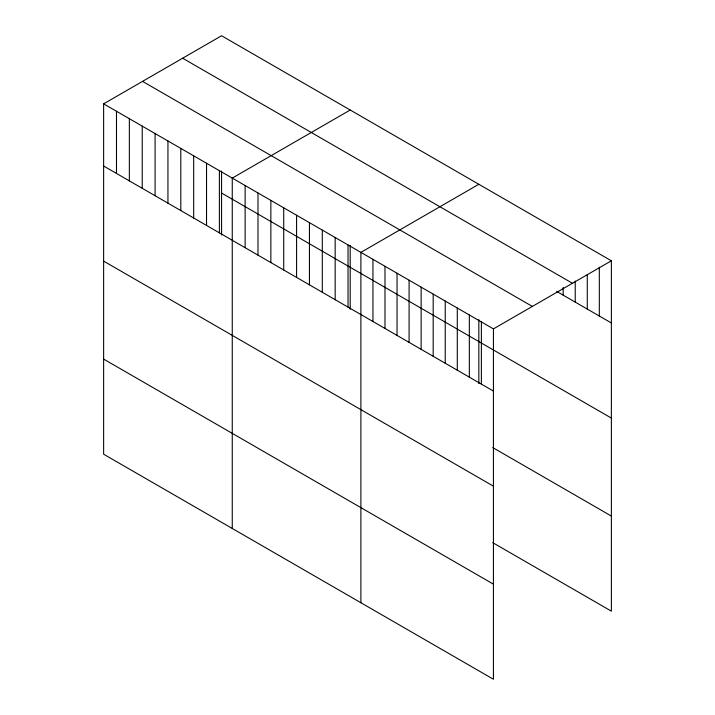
<?xml version="1.0" encoding="UTF-8"?>
<svg xmlns="http://www.w3.org/2000/svg" width="715" height="715" viewBox="0 0 715 715"><rect width="100%" height="100%" fill="white"/><g stroke="black" fill="none" stroke-linecap="round" stroke-linejoin="round"><path stroke-width="1.07" d="M103.63 103.845L493.43 328.891L493.43 679.25L103.63 454.204L103.63 103.845L221.57 35.75L611.37 260.796L611.37 611.155L492.742 542.667M350.207 110.012L232.259 178.107L232.259 528.465M478.836 184.282L360.896 252.377L360.896 602.736M493.43 328.891L611.37 260.796M182.647 58.219L572.447 283.265M556.69 291.407L611.37 322.974M142.553 81.376L532.353 306.422M221.57 193.032L611.37 418.078M103.63 166.023L493.43 391.069M492.742 447.563L611.37 516.06M103.63 261.118L493.43 486.173M103.63 359.1L493.43 584.155M599.322 267.169L599.322 316.021M587.274 274.64L587.274 309.068M575.226 281.013L575.226 302.105M563.179 287.376L563.179 295.152M481.383 321.938L481.383 384.116M478.836 319.614L478.836 383.553M469.335 314.984L469.335 377.163M457.287 308.022L457.287 370.2M445.231 301.069L445.231 363.247M433.183 294.115L433.183 356.293M421.135 287.153L421.135 349.331M409.087 280.2L409.087 342.378M397.04 273.246L397.04 335.424M384.992 266.284L384.992 328.462M372.944 259.331L372.944 321.509M350.207 245.343L350.207 309.282M348.035 244.95L348.035 307.128M335.165 237.523L335.165 299.701M322.304 230.096L322.304 292.274M309.443 222.669L309.443 284.847M296.582 215.242L296.582 277.42M283.712 207.815L283.712 269.993M270.851 200.388L270.851 262.566M257.99 192.961L257.99 255.139M245.129 185.534L245.129 247.712M221.57 171.082L221.57 235.02M219.398 170.679L219.398 232.858M206.537 163.252L206.537 225.431M193.676 155.834L193.676 218.012M180.806 148.407L180.806 210.585M167.945 140.98L167.945 203.158M155.084 133.553L155.084 195.731M142.222 126.126L142.222 188.304M129.352 118.699L129.352 180.877M116.491 111.272L116.491 173.45"/></g></svg>
